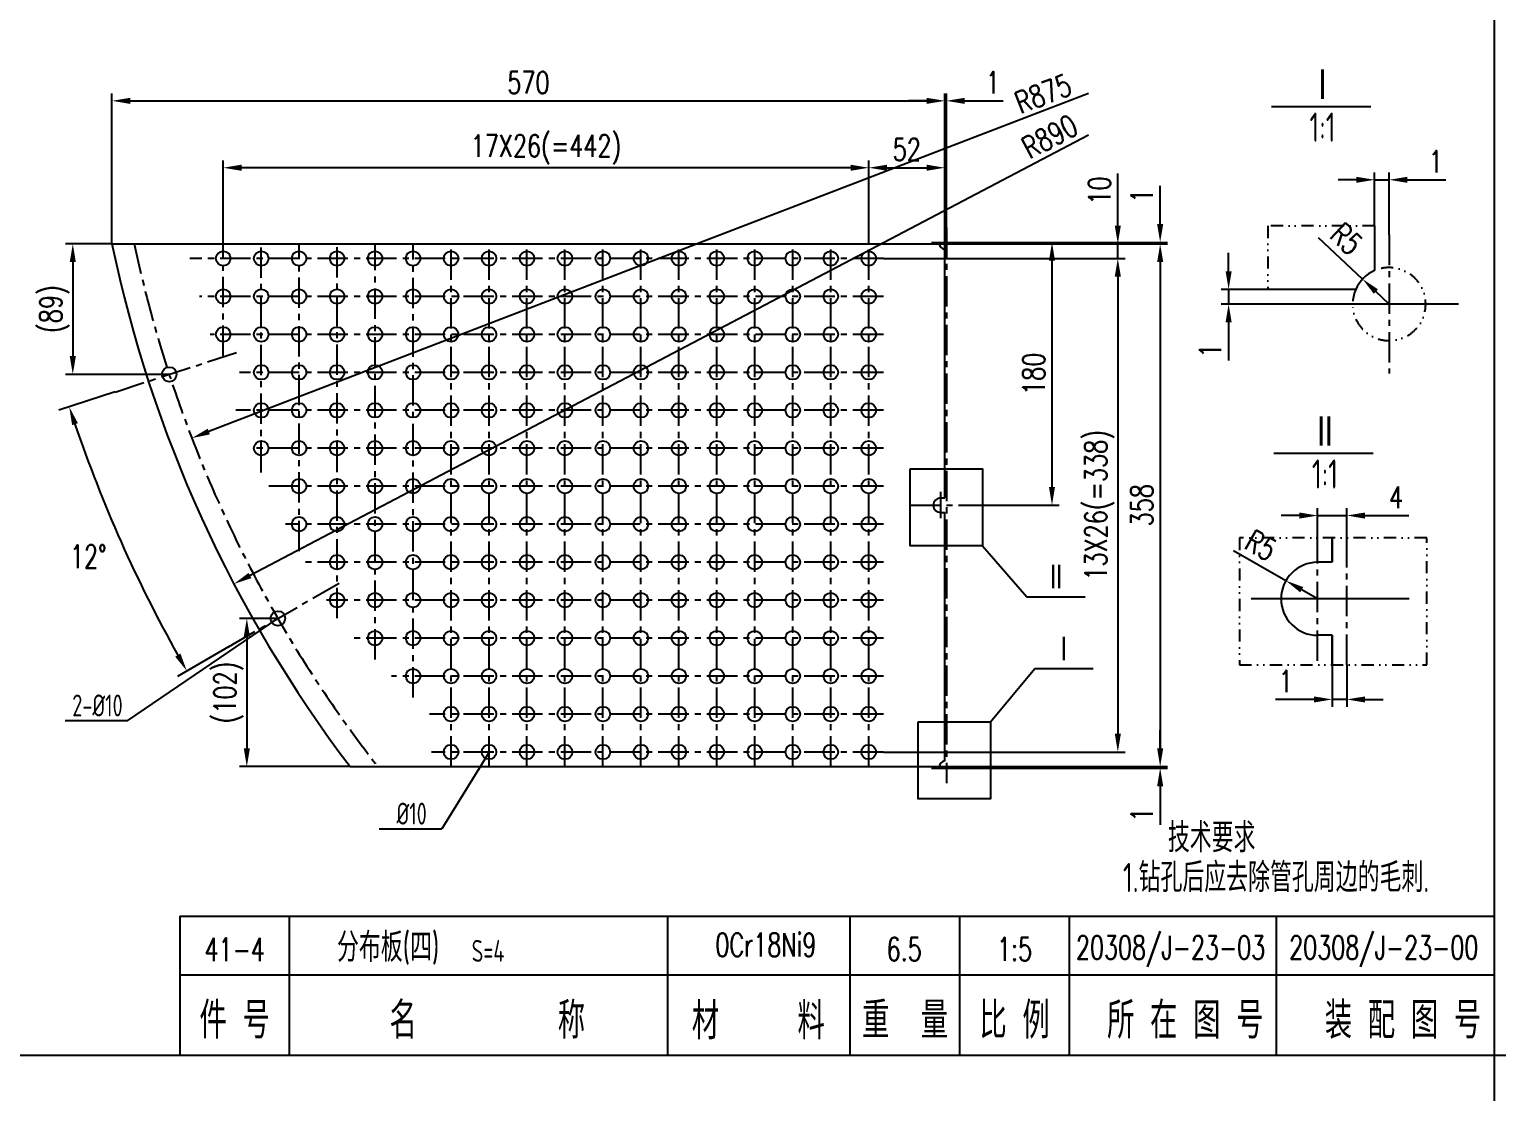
# Model space of a CAD drawing. Extents: x -28112 to -2231, y -2720 to 15724.
# Drawn here: x -24697 to -21682, y 1660 to 3842 of the extents above; entities that cross this region are included whole.
import ezdxf
from ezdxf.enums import TextEntityAlignment as Align

# ---------------------------------------------------------------- set-up
doc = ezdxf.new("R2010")
doc.units = 0
doc.header["$LTSCALE"] = 250
doc.header["$MEASUREMENT"] = 0
doc.linetypes.add('CENTER', pattern=[2, 1.25, -0.25, 0.25, -0.25])
doc.linetypes.add('DIVIDE', pattern=[1.25, 0.5, -0.25, 0, -0.25, 0, -0.25])
doc.layers.get('0').update_dxf_attribs({"linetype": 'CONTINUOUS'})
doc.layers.get('DEFPOINTS').update_dxf_attribs({"linetype": 'CONTINUOUS'})
doc.layers.add('1', color=7, linetype='CONTINUOUS')
doc.layers.add('2', color=1, linetype='CONTINUOUS')
doc.styles.add('HZ', font='isocp.shx', dxfattribs={"width": 0.75, "bigfont": 'hztxt.shx'})
doc.styles.add('HZ1', font='romans.shx', dxfattribs={"width": 0.7, "bigfont": 'hz1.shx'})
doc.styles.get("Standard").update_dxf_attribs({"font": 'txt.shx', "width": 0.75})
doc.dimstyles.new('STANDARD$0', dxfattribs={"dimscale": 15, "dimtxt": 3, "dimasz": 2.5, "dimexe": 1, "dimexo": 0, "dimgap": 1, "dimtad": 1, "dimdec": 0, "dimzin": 0, "dimdsep": 46, "dimtxsty": 'Standard', "dimcen": 0.09, "dimclrd": 7, "dimclre": 7, "dimclrt": 7, "dimadec": 0, "dimazin": 0, "dimtfac": 1, "dimtdec": 0, "dimtmove": 0, "dimatfit": 2, "dimfxl": 0, "dimtolj": 1, "dimtzin": 0, "dimarcsym": 0})
doc.dimstyles.new('STANDARD$2', dxfattribs={"dimscale": 15, "dimtxt": 3.2, "dimasz": 2.5, "dimexe": 1.5, "dimexo": 0, "dimgap": 1.2, "dimtad": 2, "dimtih": 1, "dimtoh": 1, "dimdec": 0, "dimzin": 0, "dimdsep": 46, "dimtxsty": 'HZ1', "dimcen": 0, "dimclrd": 7, "dimclre": 7, "dimclrt": 7, "dimadec": 0, "dimazin": 0, "dimtfac": 1.6, "dimtdec": 0, "dimtmove": 0, "dimatfit": 0, "dimfxl": 0, "dimtolj": 1, "dimtzin": 0, "dimarcsym": 0})
doc.dimstyles.new('STANDARD$4', dxfattribs={"dimscale": 15, "dimtxt": 3, "dimasz": 2.5, "dimexe": 1, "dimexo": 0, "dimgap": 1, "dimtad": 1, "dimdec": 0, "dimzin": 0, "dimdsep": 46, "dimtxsty": 'Standard', "dimcen": 0.09, "dimclrd": 7, "dimclre": 7, "dimclrt": 7, "dimadec": 0, "dimazin": 0, "dimtfac": 1, "dimtdec": 0, "dimtmove": 0, "dimatfit": 2, "dimfxl": 0, "dimtolj": 1, "dimtzin": 0, "dimarcsym": 0})

# ---------------------------------------------------------------- blocks, each defined once
blk = doc.blocks.new('*D301')
at = {"color": 7, "linetype": 'ByBlock'}
for p, q in [((-32182.6, 3508.2), (-32182.6, 3817)), ((-32145.1, 3802), (-30508.9, 3802)), ((-30471.4, 3496.5), (-30471.4, 3817))]:
    blk.add_line(p, q, dxfattribs=at)
for points in [[(-32145.1, 3808.2), (-32145.1, 3795.7), (-32182.6, 3802)], [(-30508.9, 3808.2), (-30508.9, 3795.7), (-30471.4, 3802)]]:
    blk.add_solid(points, dxfattribs=at)
at = {"layer": 'DEFPOINTS', "color": 0, "linetype": 'ByBlock'}
for p in [(-30471.4, 3802), (-32182.6, 3508.2), (-30471.4, 3496.5)]:
    blk.add_point(p, dxfattribs=at)
at = {"color": 7, "linetype": 'ByBlock', "insert": (-31327, 3839.5), "char_height": 45, "attachment_point": 5}
blk.add_mtext('\\A1;570', dxfattribs=at)
blk = doc.blocks.new('*D302')
at = {"color": 7, "linetype": 'ByBlock'}
for p, q in [((-22827.5, 3401.6), (-22358.7, 3401.6)), ((-22373.7, 3364.1), (-22373.7, 2365.1)), ((-22827.5, 2327.6), (-22358.7, 2327.6))]:
    blk.add_line(p, q, dxfattribs=at)
for points in [[(-22379.9, 3364.1), (-22367.4, 3364.1), (-22373.7, 3401.6)], [(-22379.9, 2365.1), (-22367.4, 2365.1), (-22373.7, 2327.6)]]:
    blk.add_solid(points, dxfattribs=at)
at = {"layer": 'DEFPOINTS', "color": 0, "linetype": 'ByBlock'}
for p in [(-22827.5, 3401.6), (-22827.5, 2327.6), (-22373.7, 2327.6)]:
    blk.add_point(p, dxfattribs=at)
at = {"color": 7, "linetype": 'ByBlock', "insert": (-22411.2, 2864.6), "char_height": 45, "attachment_point": 5, "rotation": 90}
blk.add_mtext('\\A1;358', dxfattribs=at)
blk = doc.blocks.new('*D303')
at = {"color": 7, "linetype": 'ByBlock'}
for p, q in [((-22373.7, 3442.1), (-22373.7, 3520.8)), ((-22812.8, 3404.6), (-22358.7, 3404.6)), ((-22812.8, 3401.6), (-22358.7, 3401.6)), ((-22373.7, 3401.6), (-22373.7, 3404.6)), ((-22373.7, 3364.1), (-22373.7, 3326.6))]:
    blk.add_line(p, q, dxfattribs=at)
for points in [[(-22379.9, 3442.1), (-22367.4, 3442.1), (-22373.7, 3404.6)], [(-22379.9, 3364.1), (-22367.4, 3364.1), (-22373.7, 3401.6)]]:
    blk.add_solid(points, dxfattribs=at)
at = {"layer": 'DEFPOINTS', "color": 0, "linetype": 'ByBlock'}
for p in [(-22812.8, 3404.6), (-22812.8, 3401.6), (-22373.7, 3404.6)]:
    blk.add_point(p, dxfattribs=at)
at = {"color": 7, "linetype": 'ByBlock', "insert": (-22411.2, 3500.2), "char_height": 45, "attachment_point": 5, "rotation": 90}
blk.add_mtext('\\A1;1', dxfattribs=at)
blk = doc.blocks.new('*D304')
at = {"color": 7, "linetype": 'ByBlock'}
for p, q in [((-22373.7, 2365.1), (-22373.7, 2402.6)), ((-22812.8, 2327.6), (-22358.7, 2327.6)), ((-22812.8, 2324.6), (-22358.7, 2324.6)), ((-22373.7, 2327.6), (-22373.7, 2324.6)), ((-22373.7, 2287.1), (-22373.7, 2208.3))]:
    blk.add_line(p, q, dxfattribs=at)
for points in [[(-22379.9, 2365.1), (-22367.4, 2365.1), (-22373.7, 2327.6)], [(-22379.9, 2287.1), (-22367.4, 2287.1), (-22373.7, 2324.6)]]:
    blk.add_solid(points, dxfattribs=at)
at = {"layer": 'DEFPOINTS', "color": 0, "linetype": 'ByBlock'}
for p in [(-22812.8, 2327.6), (-22812.8, 2324.6), (-22373.7, 2324.6)]:
    blk.add_point(p, dxfattribs=at)
at = {"color": 7, "linetype": 'ByBlock', "insert": (-22411.2, 2228.9), "char_height": 45, "attachment_point": 5, "rotation": 90}
blk.add_mtext('\\A1;1', dxfattribs=at)
blk = doc.blocks.new('*D305')
at = {"color": 7, "linetype": 'ByBlock'}
for p, q in [((-30508.9, 3802), (-30546.4, 3802)), ((-30471.4, 3496.5), (-30471.4, 3817)), ((-30471.4, 3802), (-30468.4, 3802)), ((-30468.4, 3542.1), (-30468.4, 3817)), ((-30430.9, 3802), (-30352.1, 3802))]:
    blk.add_line(p, q, dxfattribs=at)
for points in [[(-30508.9, 3808.2), (-30508.9, 3795.7), (-30471.4, 3802)], [(-30430.9, 3808.2), (-30430.9, 3795.7), (-30468.4, 3802)]]:
    blk.add_solid(points, dxfattribs=at)
at = {"layer": 'DEFPOINTS', "color": 0, "linetype": 'ByBlock'}
for p in [(-30468.4, 3802), (-30468.4, 3542.1), (-30471.4, 3496.5)]:
    blk.add_point(p, dxfattribs=at)
at = {"color": 7, "linetype": 'ByBlock', "insert": (-30372.8, 3839.5), "char_height": 45, "attachment_point": 5}
blk.add_mtext('\\A1;1', dxfattribs=at)
blk = doc.blocks.new('*D306')
at = {"color": 7, "linetype": 'ByBlock'}
for p, q in [((-30627.9, 3508.2), (-30627.9, 3679.5)), ((-30471.4, 3496.5), (-30471.4, 3679.5)), ((-30590.4, 3664.5), (-30508.9, 3664.5))]:
    blk.add_line(p, q, dxfattribs=at)
for points in [[(-30590.4, 3670.8), (-30590.4, 3658.3), (-30627.9, 3664.5)], [(-30508.9, 3670.8), (-30508.9, 3658.3), (-30471.4, 3664.5)]]:
    blk.add_solid(points, dxfattribs=at)
at = {"layer": 'DEFPOINTS', "color": 0, "linetype": 'ByBlock'}
for p in [(-30471.4, 3664.5), (-30627.9, 3508.2), (-30471.4, 3496.5)]:
    blk.add_point(p, dxfattribs=at)
at = {"color": 7, "linetype": 'ByBlock', "insert": (-30549.7, 3702), "char_height": 45, "attachment_point": 5}
blk.add_mtext('\\A1;52', dxfattribs=at)
blk = doc.blocks.new('*D307')
at = {"color": 7, "linetype": 'ByBlock'}
for p, q in [((-31953.9, 3508.2), (-31953.9, 3679.5)), ((-30627.9, 3508.2), (-30627.9, 3679.5)), ((-30665.4, 3664.5), (-31916.4, 3664.5))]:
    blk.add_line(p, q, dxfattribs=at)
for points in [[(-31916.4, 3670.8), (-31916.4, 3658.3), (-31953.9, 3664.5)], [(-30665.4, 3670.8), (-30665.4, 3658.3), (-30627.9, 3664.5)]]:
    blk.add_solid(points, dxfattribs=at)
at = {"layer": 'DEFPOINTS', "color": 0, "linetype": 'ByBlock'}
for p in [(-31953.9, 3664.5), (-31953.9, 3508.2), (-30627.9, 3508.2)]:
    blk.add_point(p, dxfattribs=at)
at = {"color": 7, "linetype": 'ByBlock', "insert": (-31290.9, 3702), "char_height": 45, "attachment_point": 5}
blk.add_mtext('\\A1;17X26(=442)', dxfattribs=at)
blk = doc.blocks.new('*D308')
at = {"color": 7, "linetype": 'ByBlock'}
for p, q in [((-22460.7, 3439.1), (-22460.7, 3545.9)), ((-22972.4, 3401.6), (-22445.7, 3401.6)), ((-22460.7, 3371.6), (-22460.7, 3401.6)), ((-22942.2, 3371.6), (-22445.7, 3371.6)), ((-22460.7, 3334.1), (-22460.7, 3296.6))]:
    blk.add_line(p, q, dxfattribs=at)
for points in [[(-22466.9, 3439.1), (-22454.4, 3439.1), (-22460.7, 3401.6)], [(-22466.9, 3334.1), (-22454.4, 3334.1), (-22460.7, 3371.6)]]:
    blk.add_solid(points, dxfattribs=at)
at = {"layer": 'DEFPOINTS', "color": 0, "linetype": 'ByBlock'}
for p in [(-22972.4, 3401.6), (-22460.7, 3401.6), (-22942.2, 3371.6)]:
    blk.add_point(p, dxfattribs=at)
at = {"color": 7, "linetype": 'ByBlock', "insert": (-22498.2, 3511.2), "char_height": 45, "attachment_point": 5, "rotation": 90}
blk.add_mtext('\\A1;10', dxfattribs=at)
blk = doc.blocks.new('*D309')
at = {"color": 7, "linetype": 'ByBlock'}
for p, q in [((-22942.2, 3371.6), (-22445.7, 3371.6)), ((-22460.7, 3334.1), (-22460.7, 2395.1)), ((-22942.2, 2357.6), (-22445.7, 2357.6))]:
    blk.add_line(p, q, dxfattribs=at)
for points in [[(-22466.9, 3334.1), (-22454.4, 3334.1), (-22460.7, 3371.6)], [(-22466.9, 2395.1), (-22454.4, 2395.1), (-22460.7, 2357.6)]]:
    blk.add_solid(points, dxfattribs=at)
at = {"layer": 'DEFPOINTS', "color": 0, "linetype": 'ByBlock'}
for p in [(-22942.2, 3371.6), (-22942.2, 2357.6), (-22460.7, 2357.6)]:
    blk.add_point(p, dxfattribs=at)
at = {"color": 7, "linetype": 'ByBlock', "insert": (-22498.2, 2864.6), "char_height": 45, "attachment_point": 5, "rotation": 90}
blk.add_mtext('\\A1;13X26(=338)', dxfattribs=at)
blk = doc.blocks.new('*D310')
at = {"color": 7, "linetype": 'ByBlock'}
for p, q in [((-22781.9, 3404.6), (-22580.9, 3404.6)), ((-22595.9, 3367.1), (-22595.9, 2902.1)), ((-22737.8, 2864.6), (-22580.9, 2864.6))]:
    blk.add_line(p, q, dxfattribs=at)
for points in [[(-22602.2, 3367.1), (-22589.7, 3367.1), (-22595.9, 3404.6)], [(-22602.2, 2902.1), (-22589.7, 2902.1), (-22595.9, 2864.6)]]:
    blk.add_solid(points, dxfattribs=at)
at = {"layer": 'DEFPOINTS', "color": 0, "linetype": 'ByBlock'}
for p in [(-22781.9, 3404.6), (-22737.8, 2864.6), (-22595.9, 2864.6)]:
    blk.add_point(p, dxfattribs=at)
at = {"color": 7, "linetype": 'ByBlock', "insert": (-22633.4, 3134.6), "char_height": 45, "attachment_point": 5, "rotation": 90}
blk.add_mtext('\\A1;180', dxfattribs=at)
blk = doc.blocks.new('*D311')
at = {"color": 7, "linetype": 'ByBlock'}
for p, q in [((-32176.2, 3203.9), (-32291.7, 3166.3)), ((-31943, 2680.2), (-32048.2, 2619.5))]:
    blk.add_line(p, q, dxfattribs=at)
blk.add_arc((-29568.4, 4051.2), 2841, 198.7563, 209.2437, dxfattribs=at)
for points in [[(-32264.4, 3135.7), (-32252.5, 3139.7), (-32270.3, 3173.3)], [(-32041.8, 2666.4), (-32052.7, 2660.2), (-32028.7, 2630.7)]]:
    blk.add_solid(points, dxfattribs=at)
at = {"layer": 'DEFPOINTS', "color": 0, "linetype": 'ByBlock'}
for p in [(-31919.5, 3287.3), (-32176.2, 3203.9), (-32202.5, 2987), (-31709.3, 2815.2), (-31943, 2680.2)]:
    blk.add_point(p, dxfattribs=at)
at = {"color": 7, "linetype": 'ByBlock', "insert": (-32231.1, 2865.7), "char_height": 48, "attachment_point": 5, "style": 'HZ1'}
blk.add_mtext('\\A1;12°', dxfattribs=at)
blk = doc.blocks.new('*D312')
at = {"color": 7, "linetype": 'ByBlock'}
for p, q in [((-32182.6, 3508.2), (-32278, 3508.2)), ((-32263, 3470.7), (-32263, 3277.5)), ((-32064.9, 3240), (-32278, 3240))]:
    blk.add_line(p, q, dxfattribs=at)
for points in [[(-32269.2, 3470.7), (-32256.7, 3470.7), (-32263, 3508.2)], [(-32269.2, 3277.5), (-32256.7, 3277.5), (-32263, 3240)]]:
    blk.add_solid(points, dxfattribs=at)
at = {"layer": 'DEFPOINTS', "color": 0, "linetype": 'ByBlock'}
for p in [(-32182.6, 3508.2), (-32263, 3240), (-32064.9, 3240)]:
    blk.add_point(p, dxfattribs=at)
at = {"color": 7, "linetype": 'ByBlock', "insert": (-32300.5, 3374.1), "char_height": 45, "attachment_point": 5, "rotation": 90}
blk.add_mtext('\\A1;(89)', dxfattribs=at)
blk = doc.blocks.new('*D313')
at = {"color": 7, "linetype": 'ByBlock'}
for p, q in [((-24186.1, 2632.1), (-24264.9, 2632.1)), ((-24249.9, 2594.6), (-24249.9, 2365.1)), ((-24037.5, 2327.6), (-24264.9, 2327.6))]:
    blk.add_line(p, q, dxfattribs=at)
for points in [[(-24256.1, 2594.6), (-24243.6, 2594.6), (-24249.9, 2632.1)], [(-24256.1, 2365.1), (-24243.6, 2365.1), (-24249.9, 2327.6)]]:
    blk.add_solid(points, dxfattribs=at)
at = {"layer": 'DEFPOINTS', "color": 0, "linetype": 'ByBlock'}
for p in [(-24186.1, 2632.1), (-24249.9, 2327.6), (-24037.5, 2327.6)]:
    blk.add_point(p, dxfattribs=at)
at = {"color": 7, "linetype": 'ByBlock', "insert": (-24287.4, 2479.8), "char_height": 45, "attachment_point": 5, "rotation": 90}
blk.add_mtext('\\A1;(102)', dxfattribs=at)
blk = doc.blocks.new('*D319')
at = {"color": 7, "linetype": 'ByBlock'}
for p, q in [((-25178.3, 2536.7), (-25178.3, 2450.6)), ((-25148.3, 2536.7), (-25148.3, 2450.6)), ((-25215.8, 2465.6), (-25294.5, 2465.6)), ((-25148.3, 2465.6), (-25178.3, 2465.6)), ((-25110.8, 2465.6), (-25073.3, 2465.6))]:
    blk.add_line(p, q, dxfattribs=at)
for points in [[(-25215.8, 2471.8), (-25215.8, 2459.3), (-25178.3, 2465.6)], [(-25110.8, 2471.8), (-25110.8, 2459.3), (-25148.3, 2465.6)]]:
    blk.add_solid(points, dxfattribs=at)
at = {"layer": 'DEFPOINTS', "color": 0, "linetype": 'ByBlock'}
for p in [(-25178.3, 2536.7), (-25148.3, 2536.7), (-25178.3, 2465.6)]:
    blk.add_point(p, dxfattribs=at)
at = {"color": 7, "linetype": 'ByBlock', "insert": (-25273.9, 2503.1), "char_height": 45, "attachment_point": 5}
blk.add_mtext('\\A1;1', dxfattribs=at)
blk = doc.blocks.new('*D317')
at = {"color": 7, "linetype": 'ByBlock'}
for p, q in [((-25245.8, 2843.4), (-25283.3, 2843.4)), ((-25208.3, 2789.8), (-25208.3, 2858.4)), ((-25208.3, 2843.4), (-25148.3, 2843.4)), ((-25148.3, 2797.4), (-25148.3, 2858.4)), ((-25110.8, 2843.4), (-25020.8, 2843.4))]:
    blk.add_line(p, q, dxfattribs=at)
for points in [[(-25245.8, 2849.6), (-25245.8, 2837.1), (-25208.3, 2843.4)], [(-25110.8, 2849.6), (-25110.8, 2837.1), (-25148.3, 2843.4)]]:
    blk.add_solid(points, dxfattribs=at)
at = {"layer": 'DEFPOINTS', "color": 0, "linetype": 'ByBlock'}
for p in [(-25148.3, 2843.4), (-25208.3, 2789.8), (-25148.3, 2797.4)]:
    blk.add_point(p, dxfattribs=at)
at = {"color": 7, "linetype": 'ByBlock', "insert": (-25047, 2880.9), "char_height": 45, "attachment_point": 5}
blk.add_mtext('\\A1;4', dxfattribs=at)
blk = doc.blocks.new('*D318')
at = {"color": 7, "linetype": 'ByBlock'}
for p, q in [((-25273.4, 2709.6), (-25380.8, 2771)), ((-25208.3, 2672.3), (-25240.8, 2690.9))]:
    blk.add_line(p, q, dxfattribs=at)
blk.add_solid([(-25237.7, 2696.4), (-25243.9, 2685.5), (-25273.4, 2709.6)], dxfattribs=at)
at = {"layer": 'DEFPOINTS', "color": 0, "linetype": 'ByBlock'}
for p in [(-25273.4, 2709.6), (-25208.3, 2672.3)]:
    blk.add_point(p, dxfattribs=at)
at = {"color": 7, "linetype": 'ByBlock', "insert": (-25324.7, 2782.1), "char_height": 45, "attachment_point": 5, "rotation": 330.2241}
blk.add_mtext('\\A1;R5', dxfattribs=at)
blk = doc.blocks.new('*D315')
at = {"color": 7, "linetype": 'ByBlock'}
for p, q in [((-21957.9, 3506.8), (-22048.1, 3591.5)), ((-21903.2, 3455.4), (-21930.6, 3481.1))]:
    blk.add_line(p, q, dxfattribs=at)
blk.add_solid([(-21926.3, 3485.7), (-21934.9, 3476.6), (-21957.9, 3506.8)], dxfattribs=at)
at = {"layer": 'DEFPOINTS', "color": 0, "linetype": 'ByBlock'}
for p in [(-21957.9, 3506.8), (-21903.2, 3455.4)]:
    blk.add_point(p, dxfattribs=at)
at = {"color": 7, "linetype": 'ByBlock', "insert": (-21991, 3589.3), "char_height": 45, "attachment_point": 5, "rotation": 316.7851}
blk.add_mtext('\\A1;R5', dxfattribs=at)
blk = doc.blocks.new('*D316')
at = {"color": 7, "linetype": 'ByBlock'}
for p, q in [((-22233.1, 3522.9), (-22233.1, 3560.4)), ((-22152.7, 3485.4), (-22248.1, 3485.4)), ((-22233.1, 3485.4), (-22233.1, 3455.4)), ((-22045.8, 3455.4), (-22248.1, 3455.4)), ((-22233.1, 3417.9), (-22233.1, 3339.2))]:
    blk.add_line(p, q, dxfattribs=at)
for points in [[(-22239.3, 3522.9), (-22226.8, 3522.9), (-22233.1, 3485.4)], [(-22239.3, 3417.9), (-22226.8, 3417.9), (-22233.1, 3455.4)]]:
    blk.add_solid(points, dxfattribs=at)
at = {"layer": 'DEFPOINTS', "color": 0, "linetype": 'ByBlock'}
for p in [(-22152.7, 3485.4), (-22233.1, 3455.4), (-22045.8, 3455.4)]:
    blk.add_point(p, dxfattribs=at)
at = {"color": 7, "linetype": 'ByBlock', "insert": (-22270.6, 3359.8), "char_height": 45, "attachment_point": 5, "rotation": 90}
blk.add_mtext('\\A1;1', dxfattribs=at)
blk = doc.blocks.new('*D314')
at = {"color": 7, "linetype": 'ByBlock'}
for p, q in [((-21970.7, 3710.8), (-22008.2, 3710.8)), ((-21933.2, 3616), (-21933.2, 3725.8)), ((-21933.2, 3710.8), (-21903.2, 3710.8)), ((-21903.2, 3598), (-21903.2, 3725.8)), ((-21865.7, 3710.8), (-21787, 3710.8))]:
    blk.add_line(p, q, dxfattribs=at)
for points in [[(-21970.7, 3717), (-21970.7, 3704.5), (-21933.2, 3710.8)], [(-21865.7, 3717), (-21865.7, 3704.5), (-21903.2, 3710.8)]]:
    blk.add_solid(points, dxfattribs=at)
at = {"layer": 'DEFPOINTS', "color": 0, "linetype": 'ByBlock'}
for p in [(-21903.2, 3710.8), (-21933.2, 3616), (-21903.2, 3598)]:
    blk.add_point(p, dxfattribs=at)
at = {"color": 7, "linetype": 'ByBlock', "insert": (-21807.6, 3748.3), "char_height": 45, "attachment_point": 5}
blk.add_mtext('\\A1;1', dxfattribs=at)

msp = doc.modelspace()

# ---------------------------------------------------------------- linework, layer by layer
at = {"color": 7, "linetype": 'ByBlock'}
for p, q in [((-22520.7, 3710.8), (-24327.9, 3015.9)), ((-22520.7, 3625.2), (-24243.3, 2720.2))]:
    msp.add_line(p, q, dxfattribs=at)
for points in [[(-24330.2, 3021.8), (-24325.7, 3010.1), (-24362.9, 3002.5)], [(-24246.2, 2725.7), (-24240.4, 2714.7), (-24276.5, 2702.8)]]:
    msp.add_solid(points, dxfattribs=at)
at = {"layer": '1', "color": 1}
for p, q in [((-21687.3, 6040.1), (-21687.3, -2569.9)), ((-21933.2, 3438.4), (-21933.2, 3346.6)), ((-24527, 3401.6), (-22827.5, 3401.6)), ((-22815.8, 2879.6), (-22815.8, 3389.9)), ((-21972, 3307.8), (-22152.7, 3307.8)), ((-22824.8, 2879.6), (-22815.8, 2879.6)), ((-22824.8, 2849.6), (-22815.8, 2849.6)), ((-22815.8, 2339.3), (-22815.8, 2849.6)), ((-22020.3, 2747.3), (-22020.3, 2797.4)), ((-22020.3, 2797.4), (-22020.3, 2747.3)), ((-22020.3, 2747.3), (-22050.3, 2747.3)), ((-22020.3, 2597.3), (-22050.3, 2597.3)), ((-22020.3, 2597.3), (-22020.3, 2536.7)), ((-22020.3, 2536.7), (-22020.3, 2597.3)), ((-24037.5, 2327.6), (-22827.5, 2327.6)), ((-27732.3, 1735.1), (-15642.3, 1735.1))]:
    msp.add_line(p, q, dxfattribs=at)
at = {"layer": '1', "color": 0, "linetype": 'DIVIDE', "ltscale": 0.2}
for p, q in [((-21933.2, 3438.4), (-22152.7, 3438.4)), ((-22152.7, 3438.4), (-22152.7, 3307.8))]:
    msp.add_line(p, q, dxfattribs=at)
at = {"layer": '1', "color": 0, "linetype": 'CENTER', "ltscale": 0.2}
for p, q in [((-22812.8, 3435.4), (-22812.8, 2293.7)), ((-21903.2, 3420.4), (-21903.2, 3135.3)), ((-24298.4, 3171.3), (-24298.4, 3401.6)), ((-24220.4, 2931.8), (-24220.4, 3401.6)), ((-24142.4, 2770), (-24142.4, 3401.6)), ((-24064.4, 2632.6), (-24064.4, 3401.6)), ((-23986.4, 2547.3), (-23986.4, 3401.6)), ((-23908.4, 2469.3), (-23908.4, 3401.6)), ((-23830.4, 2327.6), (-23830.4, 3401.6)), ((-23752.4, 2327.6), (-23752.4, 3401.6)), ((-23674.4, 2327.6), (-23674.4, 3401.6)), ((-23596.4, 2327.6), (-23596.4, 3401.6)), ((-23518.4, 2327.6), (-23518.4, 3401.6)), ((-23440.4, 2327.6), (-23440.4, 3401.6)), ((-23362.4, 2327.6), (-23362.4, 3401.6)), ((-23284.4, 2327.6), (-23284.4, 3401.6)), ((-23206.4, 2327.6), (-23206.4, 3401.6)), ((-23128.4, 2327.6), (-23128.4, 3401.6)), ((-23050.4, 2327.6), (-23050.4, 3401.6)), ((-22972.4, 2327.6), (-22972.4, 3401.6)), ((-22843.7, 3404.6), (-22781.9, 3404.6)), ((-22942.2, 3371.6), (-24366.8, 3371.6)), ((-22942.2, 3293.6), (-24347.3, 3293.6)), ((-22942.2, 3215.6), (-24325.1, 3215.6)), ((-24520.6, 3097.2), (-24263.9, 3180.6)), ((-22942.2, 3137.6), (-24264.6, 3137.6)), ((-22942.2, 3059.6), (-24272.3, 3059.6)), ((-22942.2, 2981.6), (-24241.6, 2981.6)), ((-22942.2, 2903.6), (-24207.8, 2903.6)), ((-22887.8, 2864.6), (-22737.8, 2864.6)), ((-22824.8, 2891.8), (-22824.8, 2838)), ((-22942.2, 2825.6), (-24170.7, 2825.6)), ((-22050.3, 2545), (-22050.3, 2789.8)), ((-21990.3, 2536.7), (-21990.3, 2797.4)), ((-22942.2, 2747.6), (-24130.4, 2747.6)), ((-24287.5, 2573.6), (-24053.7, 2708.5)), ((-22942.2, 2669.6), (-24086.5, 2669.6)), ((-22942.2, 2591.6), (-24038.8, 2591.6)), ((-22942.2, 2513.6), (-23952.6, 2513.6)), ((-22942.2, 2435.6), (-23874.6, 2435.6)), ((-22942.2, 2357.6), (-23870.3, 2357.6)), ((-22843.7, 2324.6), (-22781.9, 2324.6))]:
    msp.add_line(p, q, dxfattribs=at)
at = {"layer": '1', "color": 0}
for p, q in [((-21760.7, 3277.8), (-22045.8, 3277.8)), ((-22738.7, 2780.9), (-22647.5, 2676.7)), ((-22647.5, 2676.7), (-22527.5, 2676.7)), ((-21862.3, 2672.3), (-22186.6, 2672.3)), ((-24494.5, 2422.1), (-24186.1, 2632.1)), ((-22722.5, 2419.8), (-22631.3, 2528.9)), ((-22631.3, 2528.9), (-22511.3, 2528.9)), ((-24623.4, 2422.1), (-24494.5, 2422.1)), ((-23752.4, 2357.6), (-23849.1, 2199.8)), ((-23978, 2199.8), (-23849.1, 2199.8))]:
    msp.add_line(p, q, dxfattribs=at)
at = {"layer": '1'}
for p, q in [((-24162.3, 1735.1), (-24162.3, 2020.2)), ((-23385.2, 1735.1), (-23385.2, 2020.2)), ((-23010.2, 1735.1), (-23010.2, 2020.2)), ((-22785.2, 1735.1), (-22785.2, 2020.2)), ((-22560.2, 1735.1), (-22560.2, 2020.2)), ((-22134.6, 1735.1), (-22134.6, 2020.2))]:
    msp.add_line(p, q, dxfattribs=at)
at = {"layer": '1', "color": 0}
for points in [[(-22887.3, 2939.2), (-22738.7, 2939.2), (-22738.7, 2780.9), (-22887.3, 2780.9)], [(-22871.1, 2419.8), (-22722.5, 2419.8), (-22722.5, 2261.5), (-22871.1, 2261.5)]]:
    msp.add_lwpolyline(points, close=True, dxfattribs=at)
at = {"layer": '1', "color": 0, "linetype": 'DIVIDE', "ltscale": 0.2}
msp.add_lwpolyline([(-21826.2, 2797.4), (-22210.9, 2797.4), (-22210.9, 2536.7), (-21826.2, 2536.7)], close=True, dxfattribs=at)
at = {"layer": '1', "color": 1}
for centre in [(-24298.4, 3371.6), (-24220.4, 3371.6), (-24142.4, 3371.6), (-24064.4, 3371.6), (-23986.4, 3371.6), (-23908.4, 3371.6), (-23830.4, 3371.6), (-23752.4, 3371.6), (-23674.4, 3371.6), (-23596.4, 3371.6), (-23518.4, 3371.6), (-23440.4, 3371.6), (-23362.4, 3371.6), (-23284.4, 3371.6), (-23206.4, 3371.6), (-23128.4, 3371.6), (-23050.4, 3371.6), (-22972.4, 3371.6), (-24298.4, 3293.6), (-24220.4, 3293.6), (-24142.4, 3293.6), (-24064.4, 3293.6), (-23986.4, 3293.6), (-23908.4, 3293.6), (-23830.4, 3293.6), (-23752.4, 3293.6), (-23674.4, 3293.6), (-23596.4, 3293.6), (-23518.4, 3293.6), (-23440.4, 3293.6), (-23362.4, 3293.6), (-23284.4, 3293.6), (-23206.4, 3293.6), (-23128.4, 3293.6), (-23050.4, 3293.6), (-22972.4, 3293.6), (-24298.4, 3215.6), (-24220.4, 3215.6), (-24142.4, 3215.6), (-24064.4, 3215.6), (-23986.4, 3215.6), (-23908.4, 3215.6), (-23830.4, 3215.6), (-23752.4, 3215.6), (-23674.4, 3215.6), (-23596.4, 3215.6), (-23518.4, 3215.6), (-23440.4, 3215.6), (-23362.4, 3215.6), (-23284.4, 3215.6), (-23206.4, 3215.6), (-23128.4, 3215.6), (-23050.4, 3215.6), (-22972.4, 3215.6), (-24409.3, 3133.4), (-24220.4, 3137.6), (-24142.4, 3137.6), (-24064.4, 3137.6), (-23986.4, 3137.6), (-23908.4, 3137.6), (-23830.4, 3137.6), (-23752.4, 3137.6), (-23674.4, 3137.6), (-23596.4, 3137.6), (-23518.4, 3137.6), (-23440.4, 3137.6), (-23362.4, 3137.6), (-23284.4, 3137.6), (-23206.4, 3137.6), (-23128.4, 3137.6), (-23050.4, 3137.6), (-22972.4, 3137.6), (-24220.4, 3059.6), (-24142.4, 3059.6), (-24064.4, 3059.6), (-23986.4, 3059.6), (-23908.4, 3059.6), (-23830.4, 3059.6), (-23752.4, 3059.6), (-23674.4, 3059.6), (-23596.4, 3059.6), (-23518.4, 3059.6), (-23440.4, 3059.6), (-23362.4, 3059.6), (-23284.4, 3059.6), (-23206.4, 3059.6), (-23128.4, 3059.6), (-23050.4, 3059.6), (-22972.4, 3059.6), (-24220.4, 2981.6), (-24142.4, 2981.6), (-24064.4, 2981.6), (-23986.4, 2981.6), (-23908.4, 2981.6), (-23830.4, 2981.6), (-23752.4, 2981.6), (-23674.4, 2981.6), (-23596.4, 2981.6), (-23518.4, 2981.6), (-23440.4, 2981.6), (-23362.4, 2981.6), (-23284.4, 2981.6), (-23206.4, 2981.6), (-23128.4, 2981.6), (-23050.4, 2981.6), (-22972.4, 2981.6), (-24142.4, 2903.6), (-24064.4, 2903.6), (-23986.4, 2903.6), (-23908.4, 2903.6), (-23830.4, 2903.6), (-23752.4, 2903.6), (-23674.4, 2903.6), (-23596.4, 2903.6), (-23518.4, 2903.6), (-23440.4, 2903.6), (-23362.4, 2903.6), (-23284.4, 2903.6), (-23206.4, 2903.6), (-23128.4, 2903.6), (-23050.4, 2903.6), (-22972.4, 2903.6), (-24142.4, 2825.6), (-24064.4, 2825.6), (-23986.4, 2825.6), (-23908.4, 2825.6), (-23830.4, 2825.6), (-23752.4, 2825.6), (-23674.4, 2825.6), (-23596.4, 2825.6), (-23518.4, 2825.6), (-23440.4, 2825.6), (-23362.4, 2825.6), (-23284.4, 2825.6), (-23206.4, 2825.6), (-23128.4, 2825.6), (-23050.4, 2825.6), (-22972.4, 2825.6), (-24064.4, 2747.6), (-23986.4, 2747.6), (-23908.4, 2747.6), (-23830.4, 2747.6), (-23752.4, 2747.6), (-23674.4, 2747.6), (-23596.4, 2747.6), (-23518.4, 2747.6), (-23440.4, 2747.6), (-23362.4, 2747.6), (-23284.4, 2747.6), (-23206.4, 2747.6), (-23128.4, 2747.6), (-23050.4, 2747.6), (-22972.4, 2747.6), (-24064.4, 2669.6), (-23986.4, 2669.6), (-23908.4, 2669.6), (-23830.4, 2669.6), (-23752.4, 2669.6), (-23674.4, 2669.6), (-23596.4, 2669.6), (-23518.4, 2669.6), (-23440.4, 2669.6), (-23362.4, 2669.6), (-23284.4, 2669.6), (-23206.4, 2669.6), (-23128.4, 2669.6), (-23050.4, 2669.6), (-22972.4, 2669.6), (-24186.1, 2632.1), (-23986.4, 2591.6), (-23908.4, 2591.6), (-23830.4, 2591.6), (-23752.4, 2591.6), (-23674.4, 2591.6), (-23596.4, 2591.6), (-23518.4, 2591.6), (-23440.4, 2591.6), (-23362.4, 2591.6), (-23284.4, 2591.6), (-23206.4, 2591.6), (-23128.4, 2591.6), (-23050.4, 2591.6), (-22972.4, 2591.6), (-23908.4, 2513.6), (-23830.4, 2513.6), (-23752.4, 2513.6), (-23674.4, 2513.6), (-23596.4, 2513.6), (-23518.4, 2513.6), (-23440.4, 2513.6), (-23362.4, 2513.6), (-23284.4, 2513.6), (-23206.4, 2513.6), (-23128.4, 2513.6), (-23050.4, 2513.6), (-22972.4, 2513.6), (-23830.4, 2435.6), (-23752.4, 2435.6), (-23674.4, 2435.6), (-23596.4, 2435.6), (-23518.4, 2435.6), (-23440.4, 2435.6), (-23362.4, 2435.6), (-23284.4, 2435.6), (-23206.4, 2435.6), (-23128.4, 2435.6), (-23050.4, 2435.6), (-22972.4, 2435.6), (-23830.4, 2357.6), (-23752.4, 2357.6), (-23674.4, 2357.6), (-23596.4, 2357.6), (-23518.4, 2357.6), (-23440.4, 2357.6), (-23362.4, 2357.6), (-23284.4, 2357.6), (-23206.4, 2357.6), (-23128.4, 2357.6), (-23050.4, 2357.6), (-22972.4, 2357.6)]:
    msp.add_circle(centre, 15, dxfattribs=at)
for centre, radius, start, end in [((-21912.8, 3944.6), 2670, 191.7341, 217.2733), ((-22812.8, 3404.6), 15, 191.537, 258.463), ((-21903.2, 3277.8), 75, 113.5782, 156.4218), ((-22824.8, 2864.6), 15, 90, 270), ((-22050.3, 2672.3), 75, 90, 270), ((-22812.8, 2324.6), 15, 101.537, 168.463)]:
    msp.add_arc(centre, radius, start, end, dxfattribs=at)
at = {"layer": '1', "color": 0, "linetype": 'CENTER', "ltscale": 0.2}
msp.add_arc((-21912.8, 3944.6), 2625, 191.9382, 218.0246, dxfattribs=at)
at = {"layer": '1', "color": 0, "linetype": 'DIVIDE', "ltscale": 0.2}
msp.add_arc((-21903.2, 3277.8), 75, 156.4218, 113.5782, dxfattribs=at)
at = {"layer": '2'}
for p, q in [((-22145.2, 3684), (-21941, 3684)), ((-22140.2, 2971.5), (-21936, 2971.5)), ((-24387.3, 2020.2), (-24387.3, 1735.1)), ((-24387.3, 2020.1), (-21687.3, 2020.1)), ((-24387.3, 2020.1), (-21687.3, 2020.1)), ((-24385.7, 2020.1), (-21687.3, 2020.1)), ((-24387.3, 1900.1), (-21687.3, 1900.1))]:
    msp.add_line(p, q, dxfattribs=at)
at = {"layer": 'DEFPOINTS', "color": 0, "linetype": 'ByBlock'}
for p in [(-24362.9, 3002.5), (-24276.5, 2702.8)]:
    msp.add_point(p, dxfattribs=at)

# ---------------------------------------------------------------- texts
at = {"color": 7, "linetype": 'ByBlock', "char_height": 45, "attachment_point": 5}
for s, insert, rotation in [('\\A1;R875', (-22614, 3710.1), 21.032), ('\\A1;R890', (-22600.6, 3622), 27.716)]:
    msp.add_mtext(s, dxfattribs=dict(at, insert=insert, rotation=rotation))
at = {"layer": '1'}
for s, height, width, p in [('I', 60, 0.75, (-22040.2, 3699.7)), ('II', 60, 0.75, (-22035.2, 2987.2)), ('41-4', 48, 0.7, (-24274.8, 1927.7)), ('0Cr18Ni9', 48, 0.7, (-23183.6, 1937.5))]:
    msp.add_text(s, height=height, dxfattribs=dict(at, width=width)).set_placement(p, align=Align.CENTER)
at = {"layer": '1', "style": 'HZ', "width": 0.75}
for s, height, p in [('1:1', 60, (-22040.2, 3611.3)), ('1:1', 60, (-22035.2, 2898.7)), ('2-%%C10', 45, (-24556.7, 2430.7)), ('%%C10', 45, (-23911.3, 2208.5))]:
    msp.add_text(s, height=height, dxfattribs=at).set_placement(p, align=Align.CENTER)
at = {"layer": '1'}
for s, width, p in [('II', 0.75, (-22587.5, 2718)), ('I', 0.75, (-22571.3, 2570.2)), ('6.5', 0.7, (-22899.4, 1952.6)), ('1:5', 0.7, (-22672.7, 1952.6)), ('20308/J-23-03', 0.7, (-22352.3, 1952.6)), ('20308/J-23-00', 0.7, (-21914.3, 1952.6))]:
    msp.add_text(s, height=48, dxfattribs=dict(at, width=width)).set_placement(p, align=Align.MIDDLE)
at = {"layer": '1', "style": 'HZ', "width": 0.75}
for s, height, p in [('技术要求', 60, (-22357.9, 2151.6)), ('1.钻孔后应去除管孔周边的毛刺.', 60, (-22450.2, 2069.9)), ('分布板(四)', 60, (-24064.7, 1926.5)), ('S=4', 45, (-23788, 1926.5))]:
    msp.add_text(s, height=height, dxfattribs=at).set_placement(p)
for s, p in [('件 号', (-24274.8, 1810.1)), ('名         称', (-23755.9, 1810.1)), ('材     料', (-23199.1, 1808.7)), ('重  量', (-22897.7, 1810.1)), ('比 例', (-22672.7, 1810.1)), ('所 在 图 号', (-22322.1, 1810.1)), ('装 配 图 号', (-21874.8, 1810.1))]:
    msp.add_text(s, height=75, dxfattribs=at).set_placement(p, align=Align.MIDDLE)

# ---------------------------------------------------------------- dimensions: what is measured, and where the dimension line sits
at = {"layer": '1', "color": 0}
for base, p1, p2, text, picture, middle, set_off in [((-22815.8, 3695.3), (-24527, 3401.6), (-22815.8, 3389.9), '570', '*D301', (-23671.4, 3732.8), (7655.6, -106.6)), ((-22812.8, 3695.3), (-22815.8, 3389.9), (-22812.8, 3435.4), '1', '*D305', (-22717.2, 3732.8), (7655.6, -106.6)), ((-24298.4, 3557.9), (-22972.4, 3401.6), (-24298.4, 3401.6), '17X26(=442)', '*D307', (-23635.4, 3595.4), (7655.6, -106.6)), ((-22815.8, 3557.9), (-22972.4, 3401.6), (-22815.8, 3389.9), '52', '*D306', (-22894.1, 3595.4), (7655.6, -106.6)), ((-21990.3, 2843.4), (-22050.3, 2789.8), (-21990.3, 2797.4), '4', '*D317', (-21889, 2880.9), (3158, 0)), ((-22020.3, 2465.6), (-21990.3, 2536.7), (-22020.3, 2536.7), '1', '*D319', (-22115.9, 2503.1), (3158, 0))]:
    dim = msp.add_linear_dim(base=base, p1=p1, p2=p2, text=text, dimstyle='STANDARD$0', dxfattribs=at)
    dim.commit()
    dim.dimension.update_dxf_attribs({"geometry": picture, "text_midpoint": middle, "insert": set_off})
for base, p1, p2, angle, text, picture, middle, set_off in [((-21903.2, 3533.2), (-21933.2, 3438.4), (-21903.2, 3420.4), 180, '1', '*D314', (-21807.6, 3570.7), (0, -177.6)), ((-24607.4, 3133.4), (-24527, 3401.6), (-24409.3, 3133.4), 90, '(89)', '*D312', (-24644.9, 3267.5), (7655.6, -106.6)), ((-22233.1, 3277.8), (-22152.7, 3307.8), (-22045.8, 3277.8), 270, '1', '*D316', (-22270.6, 3182.2), (0, -177.6))]:
    dim = msp.add_linear_dim(base=base, p1=p1, p2=p2, angle=angle, text=text, dimstyle='STANDARD$0', dxfattribs=at)
    dim.commit()
    dim.dimension.update_dxf_attribs({"geometry": picture, "text_midpoint": middle, "insert": set_off})
for base, p1, p2, text, picture, middle in [((-22460.7, 3401.6), (-22942.2, 3371.6), (-22972.4, 3401.6), '10', '*D308', (-22498.2, 3511.2)), ((-22373.7, 3404.6), (-22812.8, 3401.6), (-22812.8, 3404.6), '1', '*D303', (-22411.2, 3500.2)), ((-22373.7, 2327.6), (-22827.5, 3401.6), (-22827.5, 2327.6), '358', '*D302', (-22411.2, 2864.6)), ((-22595.9, 2864.6), (-22781.9, 3404.6), (-22737.8, 2864.6), '180', '*D310', (-22633.4, 3134.6)), ((-22460.7, 2357.6), (-22942.2, 3371.6), (-22942.2, 2357.6), '13X26(=338)', '*D309', (-22498.2, 2864.6)), ((-24249.9, 2327.6), (-24186.1, 2632.1), (-24037.5, 2327.6), '(102)', '*D313', (-24287.4, 2479.8)), ((-22373.7, 2324.6), (-22812.8, 2327.6), (-22812.8, 2324.6), '1', '*D304', (-22411.2, 2228.9))]:
    dim = msp.add_linear_dim(base=base, p1=p1, p2=p2, angle=90, text=text, dimstyle='STANDARD$0', dxfattribs=at)
    dim.commit()
    dim.dimension.update_dxf_attribs({"geometry": picture, "text_midpoint": middle})
for center, mpoint, picture, middle, set_off in [((-21903.2, 3277.8), (-21957.9, 3329.2), '*D315', (-21991, 3411.7), (0, -177.6)), ((-22050.3, 2672.3), (-22115.4, 2709.6), '*D318', (-22166.7, 2782.1), (3158, 0))]:
    dim = msp.add_radius_dim(center=center, mpoint=mpoint, text='R5', dimstyle='STANDARD$4', dxfattribs=at)
    dim.commit()
    dim.dimension.update_dxf_attribs({"geometry": picture, "text_midpoint": middle, "insert": set_off})
dim = msp.add_angular_dim_2l(base=(-24546.9, 2880.3), line1=((-24287.5, 2573.6), (-24053.7, 2708.5)), line2=((-24520.6, 3097.2), (-24263.9, 3180.6)), dimstyle='STANDARD$2', dxfattribs=at)
dim.commit()
dim.dimension.update_dxf_attribs({"geometry": '*D311', "text_midpoint": (-24575.5, 2759.1), "insert": (7655.6, -106.6)})

doc.saveas('drawing.dxf')
